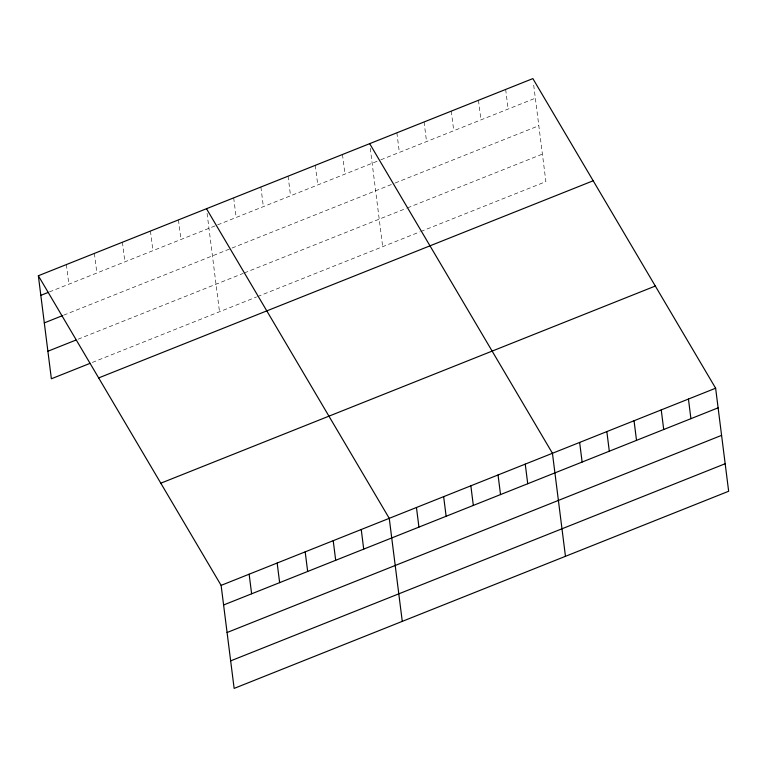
<?xml version="1.0" encoding="UTF-8"?>
<svg xmlns="http://www.w3.org/2000/svg" width="767" height="767" viewBox="0 0 767 767"><rect width="100%" height="100%" fill="white"/><g stroke="black" fill="none" stroke-linecap="round" stroke-linejoin="round"><path stroke-width="0.58" stroke-dasharray="3.83 2.88" d="M49.452 291.92L216.582 225.287M217.665 224.856L379.77 160.226M380.854 159.795L535.337 98.205M63.709 315.151L230.934 248.479M232.017 248.048L394.123 183.418M395.216 182.987L538.817 125.73M78.061 339.215L243.225 273.378M244.309 272.937L406.414 208.317M407.498 207.876L542.403 154.1M92.318 362.446L256.494 297.002M257.578 296.57L419.683 231.941M420.767 231.509L545.883 181.626L533.448 83.21M505.664 89.432L508.137 109.048M478.464 100.276L480.947 119.892M451.264 111.119L453.748 130.735M424.074 121.963L426.548 141.579M396.875 132.806L399.348 152.422M370.26 148.271L382.685 246.686M342.475 154.493L344.949 174.109M315.275 165.336L317.759 184.952M288.076 176.18L290.559 195.796M260.885 187.023L263.359 206.639M233.686 197.867L236.159 217.483M207.071 213.331L219.496 311.747M178.462 219.889L180.935 239.496M150.437 231.059L152.921 250.665M122.413 242.228L124.896 261.844M94.399 253.407L96.872 273.014M66.374 264.577L68.848 284.183"/><path stroke-width="1.15" d="M38.35 275.746L532.864 78.598L715.63 388.217L728.65 491.254L234.136 688.402L221.117 585.374L38.35 275.746L51.37 378.783L90.17 363.309M40.824 295.353L48.369 292.352M44.304 322.888L62.626 315.582M47.89 351.248L75.914 340.078M98.665 377.92L593.179 180.772M160.811 483.2L655.315 286.043M221.117 585.374L715.63 388.217M223.6 604.981L718.113 407.833M227.08 632.516L721.594 435.359M230.656 660.876L725.17 463.728M369.675 143.65L552.441 453.278L565.461 556.315M206.486 208.71L389.252 518.339L402.272 621.375M688.44 399.061L690.914 418.677M661.24 409.904L663.714 429.52M634.041 420.747L636.514 440.363M606.841 431.591L609.314 451.207M579.641 442.434L582.124 462.05M525.251 464.121L527.725 483.737M498.051 474.965L500.525 494.581M470.852 485.808L473.325 505.424M443.652 496.652L446.126 516.268M416.452 507.495L418.935 527.111M361.238 529.518L363.711 549.124M333.214 540.687L335.687 560.293M305.189 551.856L307.663 571.463M277.165 563.026L279.639 582.642M249.141 574.205L251.624 593.811"/></g></svg>
